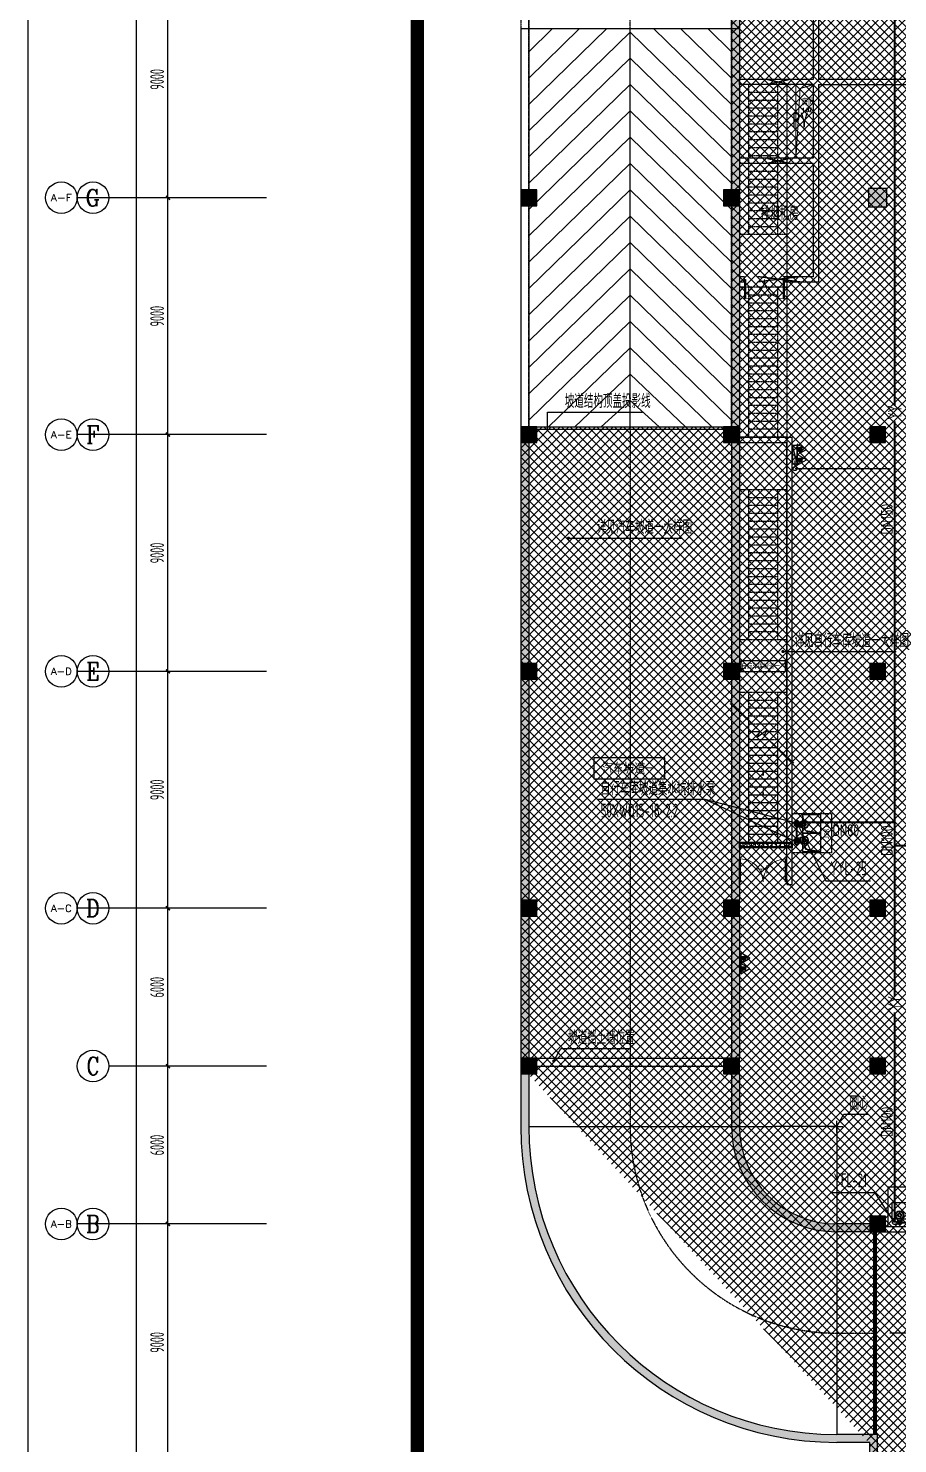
# Model space of a CAD drawing. Extents: x -2120532 to 1934524, y -1331911 to 424203.
# Drawn here: x -122172 to -89146, y -375610 to -321820 of the extents above; entities that cross this region are included whole.
import ezdxf
from ezdxf.enums import TextEntityAlignment as Align

# ---------------------------------------------------------------- set-up
doc = ezdxf.new("R2010")
doc.units = 0
doc.header["$LTSCALE"] = 10
for name, pattern in [('( Hidden )', [0.375, 0.25, -0.125]), ('__DASH', [0.35, 0.25, -0.1]), ('ACAD_ISO05W100', [34, 24, -3, 0.5, -3, 0.5, -3]), ('DASH', [0.35, 0.25, -0.1]), ('排水', [1.1, 1, -0.1])]:
    doc.linetypes.add(name, pattern=pattern)
for name, color, linetype in [('0-绿', 3, 'Continuous'), ('03小品', 2, 'Continuous'), ('A-COLUMN', 8, 'Continuous'), ('A-PUB_TITLE', 4, 'Continuous'), ('A-REDLINE', 1, 'ACAD_ISO05W100'), ('A-ROOM_NAME', 23, 'Continuous'), ('A-SPACE_SHAR', 4, 'Continuous'), ('A-STAIR', 3, 'Continuous'), ('A-WALL', 2, 'Continuous'), ('AXIS', 3, 'Continuous'), ('AXIS_TEXT', 7, 'Continuous'), ('DIM_LEAD', 3, 'Continuous'), ('DIM_SYMB', 3, 'Continuous'), ('DOOR_FIRE', 8, 'Continuous'), ('PUB_HATCH', 8, 'Continuous'), ('SPACE', 7, 'Continuous'), ('W-DIM_压力废', 3, 'Continuous'), ('W-EQUIP_消火栓', 7, 'Continuous'), ('W-EQUIP_灭火器', 7, 'Continuous'), ('W-PIPE-压力雨', 4, 'Continuous'), ('W-PIPE-消防', 1, 'Continuous'), ('W-TEXT_压力废', 7, 'Continuous'), ('W-TEXT_压力雨', 7, 'Continuous'), ('W-TWT_LEAD', 3, 'Continuous'), ('W-VALVE_压力废', 7, 'Continuous'), ('W-VALVE_废水', 7, 'Continuous'), ('W-VPIPE-压力废', 31, 'Continuous'), ('W-VPIPE-消防', 1, 'Continuous'), ('画水辅助', 6, 'Continuous'), ('车行线', 4, 'Continuous'), ('集水坑', 4, 'Continuous'), ('雨棚投影', 147, 'Continuous')]:
    doc.layers.add(name, color=color, linetype=linetype)
doc.layers.add('GPS-污水', color=2, linetype='排水', lineweight=40)
doc.layers.add('HOLE', color=52, linetype='Continuous', lineweight=15)
doc.styles.add('8B2_01', font='simhei.ttf', dxfattribs={"width": 0.8})
doc.styles.add('8B2_02', font='tssdeng.shx', dxfattribs={"width": 0.6, "bigfont": 'TSSDCHN.shx'})
doc.styles.add('_TCH_AXIS', font='COMPLEX', dxfattribs={"bigfont": 'GBCBIG'})
doc.styles.add('_TCH_DIM', font='SIMPLEX', dxfattribs={"bigfont": 'GBCBIG'})
doc.styles.add('_TCH_SPACE', font='SIMPLEX', dxfattribs={"height": 5, "bigfont": 'GBCBIG'})
doc.styles.add('_TWT_PIPEDN', font='TSSDENG', dxfattribs={"width": 0.8, "height": 3.5, "bigfont": 'TSSDCHN'})
doc.styles.add('COMPLEX', font='COMPLEX.shx', dxfattribs={"width": 0.65})
doc.styles.get("Standard").update_dxf_attribs({"font": 'TSSDENG.shx', "width": 0.7, "bigfont": 'TSSDCHN.shx'})
doc.styles.add('STANDARD_T3', font='TSSDENG.shx', dxfattribs={"width": 0.56, "bigfont": 'TSSDCHN.shx'})
doc.styles.add('黑体', font='simhei.ttf', dxfattribs={"width": 0.65})
doc.dimstyles.new('_TCH_ARCH&&150', dxfattribs={"dimtxt": 525, "dimasz": 150, "dimexe": 375, "dimexo": 450, "dimgap": 150, "dimtad": 1, "dimdec": 0, "dimzin": 0, "dimdsep": 46, "dimtxsty": 'STANDARD_T3', "dimblk": 'ARCHTICK', "dimcen": 0.09, "dimclrt": 7, "dimazin": 2, "dimtfac": 1, "dimtdec": 0, "dimtix": 1, "dimtmove": 2, "dimatfit": 3, "dimfxl": 0, "dimtolj": 1, "dimtzin": 0, "dimarcsym": 0})

# ---------------------------------------------------------------- blocks, each defined once
blk = doc.blocks.new('集水坑1500x1500')
blk.add_line((750, -300), (750, -900))
at = {"linetype": '( Hidden )'}
blk.add_lwpolyline([(0, 0), (1500, 0), (1500, -1500), (0, -1500)], close=True, dxfattribs=at)
blk.add_lwpolyline([(150, -900), (150, -300), (1350, -300), (1350, -900)], close=True)
blk = doc.blocks.new('A$C2E841D35')
at = {"color": 7, "ltscale": 100}
for p, q in [((292, 381), (181, 381)), ((292, 219), (181, 219)), ((292, -219), (181, -219)), ((292, -381), (181, -381))]:
    blk.add_line(p, q, dxfattribs=at)
for centre, radius in [((150, 297), 86.2), ((150, 297), 86.2), ((150, 300), 62), ((430, 300), 159), ((430, 300), 159), ((430, 300), 140), ((430, 300), 140), ((430, 300), 73.2), ((430, 300), 73.2), ((430, 300), 56.6), ((430, 300), 56.6), ((150, -303), 86.2), ((150, -303), 86.2), ((150, -300), 62), ((430, -300), 159), ((430, -300), 159), ((430, -300), 140), ((430, -300), 140), ((430, -300), 73.2), ((430, -300), 73.2), ((430, -300), 56.6), ((430, -300), 56.6)]:
    blk.add_circle(centre, radius, dxfattribs=at)
blk = doc.blocks.new('坡道')
at = {"layer": '雨棚投影', "linetype": 'DASH', "lineweight": -3, "ltscale": 2}
for p, q in [((-153487, -490001), (-153487, -497701)), ((-138368, -493850), (-175993, -493851))]:
    blk.add_line(p, q, dxfattribs=at)
blk.add_lwpolyline([(-138368, -493850), (-111768, -493850, 0.414214), (-103918, -486000), (-103918, -484450)], format="xyb", dxfattribs=at)
for points in [[(-138368, -490000), (-175993, -490001), (-175993, -497701), (-138368, -497700)], [(-138368, -498000), (-138368, -497701), (-175993, -497701), (-175993, -498000)]]:
    blk.add_lwpolyline(points, close=True, dxfattribs=at)
blk = doc.blocks.new('自行车坡道')
at = {"layer": 'A-STAIR', "color": 8}
for p, q in [((-72448, -339871), (-67495, -339871)), ((-67495, -341671), (-67495, -339871)), ((-72119, -340221), (-67495, -340221)), ((-71995, -340353), (-71995, -340221)), ((-71695, -340638), (-71695, -340221)), ((-71395, -340993), (-71395, -340221)), ((-71095, -341321), (-71095, -340221)), ((-70795, -341321), (-70795, -340221)), ((-70495, -341321), (-70495, -340221)), ((-70195, -341321), (-70195, -340221)), ((-69895, -341321), (-69895, -340221)), ((-69595, -341321), (-69595, -340221)), ((-69295, -341321), (-69295, -340221)), ((-68995, -341321), (-68995, -340221)), ((-68695, -341321), (-68695, -340221)), ((-68395, -341321), (-68395, -340221)), ((-68095, -341321), (-68095, -340221)), ((-67795, -341321), (-67795, -340221)), ((-71095, -341321), (-67495, -341321)), ((-70759, -341671), (-67495, -341671))]:
    blk.add_line(p, q, dxfattribs=at)
at = {"layer": 'DIM_SYMB', "color": 8}
blk.add_lwpolyline([(-72776, -339521), (-71718, -340648), (-71513, -340560), (-71768, -340902), (-71564, -340812), (-70507, -341939)], dxfattribs=at)
blk.add_lwpolyline([(-66753, -340771, 0, 0, 0), (-69595, -340771, 0, 80, 0), (-69295, -340771, 0, 0, 0)], format="xyseb", dxfattribs=at)
at = {"layer": '雨棚投影', "color": 8, "linetype": 'DASH', "lineweight": -3, "ltscale": 2}
for p, q in [((-96295, -339871), (-72448, -339871)), ((-96295, -341671), (-96295, -339871)), ((-90595, -341671), (-90595, -339871)), ((-88595, -341671), (-88595, -339871)), ((-82895, -341671), (-82895, -339871)), ((-80895, -341671), (-80895, -339871)), ((-75195, -341671), (-75195, -339871)), ((-73195, -341671), (-73195, -339871)), ((-96295, -340221), (-90595, -340221)), ((-95995, -341321), (-95995, -340221)), ((-95695, -341321), (-95695, -340221)), ((-95395, -341321), (-95395, -340221)), ((-95095, -341321), (-95095, -340221)), ((-94795, -341321), (-94795, -340221)), ((-94495, -341321), (-94495, -340221)), ((-94195, -341321), (-94195, -340221)), ((-93895, -341321), (-93895, -340221)), ((-93595, -341321), (-93595, -340221)), ((-93295, -341321), (-93295, -340221)), ((-92995, -341321), (-92995, -340221)), ((-92695, -341321), (-92695, -340221)), ((-92395, -341321), (-92395, -340221)), ((-92095, -341321), (-92095, -340221)), ((-91795, -341321), (-91795, -340221)), ((-91495, -341321), (-91495, -340221)), ((-91195, -341321), (-91195, -340221)), ((-90895, -341321), (-90895, -340221)), ((-88595, -340221), (-82895, -340221)), ((-88295, -341321), (-88295, -340221)), ((-87995, -341321), (-87995, -340221)), ((-87695, -341321), (-87695, -340221)), ((-87395, -341321), (-87395, -340221)), ((-87095, -341321), (-87095, -340221)), ((-86795, -341321), (-86795, -340221)), ((-86495, -341321), (-86495, -340221)), ((-86195, -341321), (-86195, -340221)), ((-85895, -341321), (-85895, -340221)), ((-85595, -341321), (-85595, -340221)), ((-85295, -341321), (-85295, -340221)), ((-84995, -341321), (-84995, -340221)), ((-84695, -341321), (-84695, -340221)), ((-84395, -341321), (-84395, -340221)), ((-84095, -341321), (-84095, -340221)), ((-83795, -341321), (-83795, -340221)), ((-83495, -341321), (-83495, -340221)), ((-83195, -341321), (-83195, -340221)), ((-80895, -340221), (-75195, -340221)), ((-80595, -341321), (-80595, -340221)), ((-80295, -341321), (-80295, -340221)), ((-79995, -341321), (-79995, -340221)), ((-79695, -341321), (-79695, -340221)), ((-79395, -341321), (-79395, -340221)), ((-79095, -341321), (-79095, -340221)), ((-78795, -341321), (-78795, -340221)), ((-78495, -341321), (-78495, -340221)), ((-78195, -341321), (-78195, -340221)), ((-77895, -341321), (-77895, -340221)), ((-77595, -341321), (-77595, -340221)), ((-77295, -341321), (-77295, -340221)), ((-76995, -341321), (-76995, -340221)), ((-76695, -341321), (-76695, -340221)), ((-76395, -341321), (-76395, -340221)), ((-76095, -341321), (-76095, -340221)), ((-75795, -341321), (-75795, -340221)), ((-75495, -341321), (-75495, -340221)), ((-73195, -340221), (-72119, -340221)), ((-72895, -341321), (-72895, -340221)), ((-72595, -341321), (-72595, -340221)), ((-72295, -341321), (-72295, -340221)), ((-71995, -341321), (-71995, -340353)), ((-71695, -341321), (-71695, -340869)), ((-71395, -341321), (-71395, -340993)), ((-96295, -341321), (-90595, -341321)), ((-88595, -341321), (-82895, -341321)), ((-80895, -341321), (-75195, -341321)), ((-73195, -341321), (-71095, -341321)), ((-96295, -341671), (-70759, -341671))]:
    blk.add_line(p, q, dxfattribs=at)
at = {"layer": 'DIM_SYMB', "color": 7, "style": '_TCH_DIM'}
blk.add_text('上', height=338, dxfattribs=at).set_placement((-66648, -340946))
blk = doc.blocks.new('人防集水坑')
at = {"layer": 'GPS-污水', "color": 8, "linetype": '排水'}
for centre in [(307561, 701151), (307561, 700451)]:
    blk.add_circle(centre, 75, dxfattribs=at)
at = {"layer": '集水坑', "color": 8, "linetype": 'DASH', "ltscale": 0.5}
blk.add_lwpolyline([(306241, 700051), (306241, 701551), (307741, 701551), (307741, 700051)], close=True, dxfattribs=at)
at = {"layer": '集水坑', "color": 8, "linetype": 'Continuous', "ltscale": 0.5}
for points in [[(306641, 701501), (306641, 700801), (307341, 700801), (307341, 701501)], [(306641, 700801), (306641, 700101), (307341, 700101), (307341, 700801)]]:
    blk.add_lwpolyline(points, close=True, dxfattribs=at)
at = {"layer": '集水坑', "color": 8, "linetype": 'DASH', "ltscale": 0.5}
for points in [[(307341, 700801), (307237, 701397), (306641, 701501)], [(307347, 700101), (307243, 700697), (306647, 700801)]]:
    blk.add_lwpolyline(points, dxfattribs=at)
blk = doc.blocks.new('_ArchTick')
at = {"color": 0, "linetype": 'ByBlock', "const_width": 0.4}
blk.add_lwpolyline([(-0.5, -0.5), (0.5, 0.5)], dxfattribs=at)
blk = doc.blocks.new('*D206')
at = {"layer": 'AXIS', "color": 0, "lineweight": -2, "transparency": 16777216}
for p, q in [((-113567, -367260), (-117242, -367260)), ((-116867, -376260), (-116867, -367260)), ((-113567, -376260), (-117242, -376260))]:
    blk.add_line(p, q, dxfattribs=at)
at = {"layer": 'Defpoints', "color": 0, "transparency": 16777216}
for p in [(-116867, -367260), (-113117, -367260), (-113117, -376260)]:
    blk.add_point(p, dxfattribs=at)
at = {"layer": 'AXIS', "color": 0, "lineweight": -2, "transparency": 16777216, "xscale": 150, "yscale": 150, "zscale": 150}
for p, rotation in [((-116867, -367260), 90), ((-116867, -376260), 270)]:
    blk.add_blockref('_ArchTick', p, dxfattribs=dict(at, rotation=rotation))
at = {"layer": 'AXIS', "color": 7, "transparency": 16777216, "insert": (-117280, -371760), "char_height": 525, "attachment_point": 5, "rotation": 90, "style": 'STANDARD_T3'}
blk.add_mtext('\\A1;9000', dxfattribs=at)
blk = doc.blocks.new('*D207')
at = {"layer": 'AXIS', "color": 0, "lineweight": -2, "transparency": 16777216}
for p, q in [((-113567, -361260), (-117242, -361260)), ((-116867, -367260), (-116867, -361260)), ((-113567, -367260), (-117242, -367260))]:
    blk.add_line(p, q, dxfattribs=at)
at = {"layer": 'Defpoints', "color": 0, "transparency": 16777216}
for p in [(-116867, -361260), (-113117, -361260), (-113117, -367260)]:
    blk.add_point(p, dxfattribs=at)
at = {"layer": 'AXIS', "color": 0, "lineweight": -2, "transparency": 16777216, "xscale": 150, "yscale": 150, "zscale": 150}
for p, rotation in [((-116867, -361260), 90), ((-116867, -367260), 270)]:
    blk.add_blockref('_ArchTick', p, dxfattribs=dict(at, rotation=rotation))
at = {"layer": 'AXIS', "color": 7, "transparency": 16777216, "insert": (-117280, -364260), "char_height": 525, "attachment_point": 5, "rotation": 90, "style": 'STANDARD_T3'}
blk.add_mtext('\\A1;6000', dxfattribs=at)
blk = doc.blocks.new('*D208')
at = {"layer": 'AXIS', "color": 0, "lineweight": -2, "transparency": 16777216}
for p, q in [((-113567, -355260), (-117242, -355260)), ((-116867, -361260), (-116867, -355260)), ((-113567, -361260), (-117242, -361260))]:
    blk.add_line(p, q, dxfattribs=at)
at = {"layer": 'Defpoints', "color": 0, "transparency": 16777216}
for p in [(-116867, -355260), (-113117, -355260), (-113117, -361260)]:
    blk.add_point(p, dxfattribs=at)
at = {"layer": 'AXIS', "color": 0, "lineweight": -2, "transparency": 16777216, "xscale": 150, "yscale": 150, "zscale": 150}
for p, rotation in [((-116867, -355260), 90), ((-116867, -361260), 270)]:
    blk.add_blockref('_ArchTick', p, dxfattribs=dict(at, rotation=rotation))
at = {"layer": 'AXIS', "color": 7, "transparency": 16777216, "insert": (-117280, -358260), "char_height": 525, "attachment_point": 5, "rotation": 90, "style": 'STANDARD_T3'}
blk.add_mtext('\\A1;6000', dxfattribs=at)
blk = doc.blocks.new('*D209')
at = {"layer": 'AXIS', "color": 0, "lineweight": -2, "transparency": 16777216}
for p, q in [((-113567, -346260), (-117242, -346260)), ((-116867, -355260), (-116867, -346260)), ((-113567, -355260), (-117242, -355260))]:
    blk.add_line(p, q, dxfattribs=at)
at = {"layer": 'Defpoints', "color": 0, "transparency": 16777216}
for p in [(-116867, -346260), (-113117, -346260), (-113117, -355260)]:
    blk.add_point(p, dxfattribs=at)
at = {"layer": 'AXIS', "color": 0, "lineweight": -2, "transparency": 16777216, "xscale": 150, "yscale": 150, "zscale": 150}
for p, rotation in [((-116867, -346260), 90), ((-116867, -355260), 270)]:
    blk.add_blockref('_ArchTick', p, dxfattribs=dict(at, rotation=rotation))
at = {"layer": 'AXIS', "color": 7, "transparency": 16777216, "insert": (-117280, -350760), "char_height": 525, "attachment_point": 5, "rotation": 90, "style": 'STANDARD_T3'}
blk.add_mtext('\\A1;9000', dxfattribs=at)
blk = doc.blocks.new('*D210')
at = {"layer": 'AXIS', "color": 0, "lineweight": -2, "transparency": 16777216}
for p, q in [((-113567, -337260), (-117242, -337260)), ((-116867, -346260), (-116867, -337260)), ((-113567, -346260), (-117242, -346260))]:
    blk.add_line(p, q, dxfattribs=at)
at = {"layer": 'Defpoints', "color": 0, "transparency": 16777216}
for p in [(-116867, -337260), (-113117, -337260), (-113117, -346260)]:
    blk.add_point(p, dxfattribs=at)
at = {"layer": 'AXIS', "color": 0, "lineweight": -2, "transparency": 16777216, "xscale": 150, "yscale": 150, "zscale": 150}
for p, rotation in [((-116867, -337260), 90), ((-116867, -346260), 270)]:
    blk.add_blockref('_ArchTick', p, dxfattribs=dict(at, rotation=rotation))
at = {"layer": 'AXIS', "color": 7, "transparency": 16777216, "insert": (-117280, -341760), "char_height": 525, "attachment_point": 5, "rotation": 90, "style": 'STANDARD_T3'}
blk.add_mtext('\\A1;9000', dxfattribs=at)
blk = doc.blocks.new('*D211')
at = {"layer": 'AXIS', "color": 0, "lineweight": -2, "transparency": 16777216}
for p, q in [((-113567, -328260), (-117242, -328260)), ((-116867, -337260), (-116867, -328260)), ((-113567, -337260), (-117242, -337260))]:
    blk.add_line(p, q, dxfattribs=at)
at = {"layer": 'Defpoints', "color": 0, "transparency": 16777216}
for p in [(-116867, -328260), (-113117, -328260), (-113117, -337260)]:
    blk.add_point(p, dxfattribs=at)
at = {"layer": 'AXIS', "color": 0, "lineweight": -2, "transparency": 16777216, "xscale": 150, "yscale": 150, "zscale": 150}
for p, rotation in [((-116867, -328260), 90), ((-116867, -337260), 270)]:
    blk.add_blockref('_ArchTick', p, dxfattribs=dict(at, rotation=rotation))
at = {"layer": 'AXIS', "color": 7, "transparency": 16777216, "insert": (-117280, -332760), "char_height": 525, "attachment_point": 5, "rotation": 90, "style": 'STANDARD_T3'}
blk.add_mtext('\\A1;9000', dxfattribs=at)
blk = doc.blocks.new('*D212')
at = {"layer": 'AXIS', "color": 0, "lineweight": -2, "transparency": 16777216}
for p, q in [((-113567, -319260), (-117242, -319260)), ((-116867, -328260), (-116867, -319260)), ((-113567, -328260), (-117242, -328260))]:
    blk.add_line(p, q, dxfattribs=at)
at = {"layer": 'Defpoints', "color": 0, "transparency": 16777216}
for p in [(-116867, -319260), (-113117, -319260), (-113117, -328260)]:
    blk.add_point(p, dxfattribs=at)
at = {"layer": 'AXIS', "color": 0, "lineweight": -2, "transparency": 16777216, "xscale": 150, "yscale": 150, "zscale": 150}
for p, rotation in [((-116867, -319260), 90), ((-116867, -328260), 270)]:
    blk.add_blockref('_ArchTick', p, dxfattribs=dict(at, rotation=rotation))
at = {"layer": 'AXIS', "color": 7, "transparency": 16777216, "insert": (-117280, -323760), "char_height": 525, "attachment_point": 5, "rotation": 90, "style": 'STANDARD_T3'}
blk.add_mtext('\\A1;9000', dxfattribs=at)
blk = doc.blocks.new('*D230')
at = {"layer": 'AXIS', "color": 0, "lineweight": -2, "transparency": 16777216}
for p, q in [((-113567, -167810), (-118442, -167810)), ((-118067, -376260), (-118067, -167810)), ((-113567, -376260), (-118442, -376260))]:
    blk.add_line(p, q, dxfattribs=at)
at = {"layer": 'Defpoints', "color": 0, "transparency": 16777216}
for p in [(-118067, -167810), (-113117, -167810), (-113117, -376260)]:
    blk.add_point(p, dxfattribs=at)
at = {"layer": 'AXIS', "color": 0, "lineweight": -2, "transparency": 16777216, "xscale": 150, "yscale": 150, "zscale": 150}
for p, rotation in [((-118067, -167810), 90), ((-118067, -376260), 270)]:
    blk.add_blockref('_ArchTick', p, dxfattribs=dict(at, rotation=rotation))
at = {"layer": 'AXIS', "color": 7, "transparency": 16777216, "insert": (-118480, -272035), "char_height": 525, "attachment_point": 5, "rotation": 90, "style": 'STANDARD_T3'}
blk.add_mtext('\\A1;208450', dxfattribs=at)
blk = doc.blocks.new('_FZH')
blk.add_lwpolyline([(-0.5, -0.5), (0.5, -0.5), (0.5, 0.5), (-0.5, 0.5)], close=True)
at = {"layer": 'PUB_HATCH'}
blk.add_solid([(-0.5, -0.5), (0.5, -0.5), (-0.5, 0.5), (0.5, 0.5)], dxfattribs=at)
blk = doc.blocks.new('$DorLib2D$00000002')
for p, q in [((-0.5, 0), (-0.5, 0.4875)), ((-0.475, 0.4875), (-0.5, 0.4875)), ((-0.475, 0), (-0.475, 0.4875)), ((0.475, 0), (0.475, 0.4875)), ((0.475, 0.4875), (0.5, 0.4875)), ((0.5, 0), (0.5, 0.4875)), ((-0.5, 0), (-0.475, 0)), ((0.5, 0), (0.475, 0))]:
    blk.add_line(p, q)
at = {"lineweight": 13}
for centre, start, end in [((-0.4875, 0), 0, 88.53072), ((0.4875, 0), 91.46928, 180)]:
    blk.add_arc(centre, 0.4875, start, end, dxfattribs=at)
blk = doc.blocks.new('$DorLib2D$00000213')
at = {"color": 0, "linetype": 'DASH', "const_width": 0.02}
blk.add_lwpolyline([(0.5, 0), (-0.5, 0)], dxfattribs=at)
blk = doc.blocks.new('_AXISO')
blk.add_circle((0, 0), 0.5)
at = {"layer": 'AXIS_TEXT', "style": 'COMPLEX', "width": 1.041667}
blk.add_attdef('A', text='', height=0.56, dxfattribs=at).set_placement((-0.25, -0.28), (0.25, -0.28), align=Align.FIT)
blk = doc.blocks.new('$TwtSys$00000434')
for p, q in [((-0.5, 0.5), (-0.5, -0.5)), ((-0.5, -0.5), (0.5, 0.5)), ((0.5, 0.5), (-0.5, 0.5)), ((0.5, -0.5), (0.5, 0.5)), ((-0.5, -0.5), (0.5, -0.5))]:
    blk.add_line(p, q)
blk.add_solid([(0.5, -0.5), (0.5, 0.5), (-0.5, -0.5)])
blk = doc.blocks.new('$TwtSys$00000546')
h = blk.add_hatch()
h.set_pattern_fill('ANSI31', color=256, scale=200, style=0)
h.set_pattern_definition([(45, (-38543.802, -6670.83), (-17.67767, 17.67767), [])])
h.paths.add_polyline_path([(-65, 174), (65, 174), (65, 44), (-65, 44)])
for points in [[(0, 344), (-198, 0), (198, 0)], [(-65, 174), (65, 174), (65, 44), (-65, 44)]]:
    blk.add_lwpolyline(points, close=True)
blk = doc.blocks.new('A$C1C3C0163')
h = blk.add_hatch()
h.set_pattern_fill('ANSI37', color=8, scale=150)
h.set_pattern_definition([(45, (-601697.23, -233886.27), (-168.3798, 168.3798), []), (135, (-601697.23, -233886.27), (-168.3798, -168.3798), [])])
h.paths.add_polyline_path([(-80300, 5300), (-80300, -9000), (-62000, -9000), (-62000, -64625), (-76750, -64625), (-76750, -62675), (-73875, -62675), (-73775, -57275), (-100380, -57275), (-100572, -124002), (-71150, -123999), (-71150, -126437), (-63509, -133383), (-65550, -135650), (-61611, -139196), (-83885, -163934), (-83885, -174096), (-119589, -213750), (-196450, -213750), (-196450, -207800), (-209700, -193450), (-209700, -169150), (-201700, -169149), (-201700, 5300), (-192675, 5300)])

msp = doc.modelspace()

# ---------------------------------------------------------------- hatches: boundary and pattern name
at = {"layer": '03小品'}
h = msp.add_hatch(dxfattribs=at)
h.set_pattern_fill('ANSI31', color=8, scale=100, angle=585, style=0)
h.set_pattern_definition([(270, (-3180326.59, -1119766.32), (158.75, -1e-13), [])])
h.paths.add_polyline_path([(-93188.6, -352930.4), (-93188.6, -352790.4), (-95128.6, -352790.4), (-95128.6, -352930.4)])
at = {"layer": 'PUB_HATCH'}
for points in [[(-95158.6, -319560.4), (-95458.6, -319560.4), (-95458.6, -326860.4), (-95158.6, -326860.4)], [(-95458.6, -327960.4), (-95158.6, -327960.4), (-95158.6, -326860.4), (-95458.6, -326860.4)], [(-95158.6, -328560.4), (-95458.6, -328560.4), (-95458.6, -331360.4), (-95158.6, -331360.4)], [(-95458.6, -336960.4), (-95158.6, -336960.4), (-95158.6, -331360.4), (-95458.6, -331360.4)], [(-103458.6, -345960.4), (-103158.6, -345960.4), (-103158.6, -337560.4), (-103458.6, -337560.4)], [(-95458.6, -345960.4), (-95158.6, -345960.4), (-95158.6, -337560.4), (-95458.6, -337560.4)], [(-103458.6, -354960.4), (-103158.6, -354960.4), (-103158.6, -346560.4), (-103458.6, -346560.4)], [(-95158.6, -346560.4), (-95458.6, -346560.4), (-95458.6, -354260.4), (-95158.6, -354260.4)], [(-95458.6, -354960.4), (-95158.6, -354960.4), (-95158.6, -354260.4), (-95458.6, -354260.4)], [(-103458.6, -360960.4), (-103158.6, -360960.4), (-103158.6, -355560.4), (-103458.6, -355560.4)], [(-95458.6, -360960.4), (-95158.6, -360960.4), (-95158.6, -355560.4), (-95458.6, -355560.4)], [(-103158.6, -361560.4), (-103458.6, -361560.4), (-103458.6, -363560.4), (-103158.6, -363560.4)], [(-95158.6, -361560.4), (-95458.6, -361560.4), (-95458.6, -363560.4), (-95158.6, -363560.4)], [(-103158.6, -363560.4), (-103458.6, -363560.4, 0.4142136), (-91458.6, -375560.4), (-91458.6, -375260.4, -0.4142136)], [(-95158.6, -363560.4), (-95458.6, -363560.4, 0.4142136), (-91458.6, -367560.4), (-91458.6, -367260.4, -0.4142136)], [(-90208.6, -367560.4), (-90208.6, -367260.4), (-91458.6, -367260.4), (-91458.6, -367560.4)], [(-90208.6, -375560.4), (-89908.6, -375260.4), (-91458.6, -375260.4), (-91458.6, -375560.4)], [(-90208.6, -375960.4), (-89908.6, -375960.4), (-89908.6, -375260.4), (-90208.6, -375560.4)]]:
    msp.add_hatch(color=8, dxfattribs=at).paths.add_polyline_path(points)

# ---------------------------------------------------------------- linework, layer by layer
at = {"color": 8, "linetype": 'DASH'}
for points in [[(-93207.4, -323760.4), (-94107.4, -323960.4)], [(-94107.4, -323760.4), (-93207.4, -323960.4)], [(-93207.4, -326760.4), (-94107.4, -326960.4)], [(-94107.4, -326760.4), (-93207.4, -326960.4)], [(-92857.4, -331260.4), (-94457.4, -331460.4)], [(-92857.4, -331460.4), (-94457.4, -331260.4)], [(-102858.6, -337060.4), (-95758.6, -337060.4)], [(-102858.6, -360960.4), (-95758.6, -360960.4)], [(-102858.6, -361260.4), (-95758.6, -361260.4)], [(-91458.6, -363560.4), (-103158.6, -363568.6)], [(-91458.6, -363560.4), (-91458.6, -375260.4)]]:
    msp.add_lwpolyline(points, dxfattribs=at)
at = {"color": 8}
for points in [[(-95108.6, -345860.4), (-95108.6, -346260.4), (-93408.6, -346260.4), (-93408.6, -345860.4), (-95108.6, -345860.4)], [(-100686.8, -349547.6), (-100686.8, -350347.6), (-97986.8, -350347.6), (-97986.8, -349547.6), (-100686.8, -349547.6)]]:
    msp.add_lwpolyline(points, dxfattribs=at)
at = {"layer": '03小品', "color": 8, "linetype": 'DASH'}
msp.add_lwpolyline([(-101825.7, -321441.4), (-95458.7, -321441.4), (-95458.7, -321841.4), (-103158.7, -321841.4), (-103158.7, -321441.4), (-101825.7, -321441.4)], dxfattribs=at)
at = {"layer": '03小品', "color": 8}
msp.add_lwpolyline([(-93725.6, -352760.4), (-93158.6, -352760.4), (-93158.6, -352960.4), (-95158.6, -352960.4), (-95158.6, -352760.4), (-93725.6, -352760.4)], dxfattribs=at)
msp.add_lwpolyline([(-93725.6, -352790.4), (-93188.6, -352790.4), (-93188.6, -352930.4), (-95128.6, -352930.4), (-95128.6, -352790.4)], close=True, dxfattribs=at)
at = {"layer": 'A-PUB_TITLE'}
msp.add_lwpolyline([(174828.1, -61755.5), (174828.1, -481755.5), (-122171.9, -481755.5), (-122171.9, -61755.5)], close=True, dxfattribs=at)
at = {"layer": 'A-REDLINE', "color": 8, "const_width": 500, "flags": 128}
msp.add_lwpolyline([(-107392.3, -142842.2), (-93296.7, -144216.6), (-79168.4, -145199), (-65018.3, -145788.8), (-50857.3, -145985.4), (24722.1, -145985.4), (100301.4, -145985.4), (107771.4, -146171.5), (115222.9, -146729.4), (122637.3, -147657.7), (129996.3, -148954), (137281.7, -150615.3), (144475.2, -152637.3), (151559.1, -155015), (158515.9, -157742.6), (165328.1, -160813.2), (171979, -164219.2), (178452, -167952.3), (184731.1, -172003), (113147, -250657.3), (41562.9, -329311.5), (-30021.2, -407965.7), (-107392.3, -385638.9), (-107392.3, -264240.5)], close=True, dxfattribs=at)
at = {"layer": 'A-SPACE_SHAR', "color": 8}
for p, q in [((-95158.6, -321841.4), (-103458.6, -321841.4)), ((-103458.6, -321841.4), (-103458.6, -336960.4)), ((-103158.6, -321841.4, 0), (-103158.6, -336960.4)), ((-99308.6, -336960.4, 0), (-99308.6, -321841.4, 0)), ((-95458.6, -321841.4, 0), (-95458.6, -336960.4)), ((-95158.6, -321841.4, 0), (-95158.6, -336960.4)), ((-103458.6, -336960.4), (-95158.6, -336960.4, 0))]:
    msp.add_line(p, q, dxfattribs=at)
at = {"layer": 'A-SPACE_SHAR', "color": 8, "elevation": 0}
for points in [[(-103158.6, -324710.4), (-100213.1, -321841.4)], [(-103158.6, -323710.4), (-101239.8, -321841.4)], [(-103158.6, -322710.4), (-102266.4, -321841.4)], [(-103158.6, -325710.4), (-99308.6, -321960.4), (-95458.6, -325710.4)], [(-98404.1, -321841.4), (-95458.6, -324710.4)], [(-97377.5, -321841.4), (-95458.6, -323710.4)], [(-96350.8, -321841.4), (-95458.6, -322710.4)], [(-103158.6, -326710.4), (-99308.6, -322960.4), (-95458.6, -326710.4)], [(-103158.6, -327710.4), (-99308.6, -323960.4), (-95458.6, -327710.4)], [(-103158.6, -328710.4), (-99308.6, -324960.4), (-95458.6, -328710.4)], [(-103158.6, -329710.4), (-99308.6, -325960.4), (-95458.6, -329710.4)], [(-103158.6, -330710.4), (-99308.6, -326960.4), (-95458.6, -330710.4)], [(-103158.6, -331710.4), (-99308.6, -327960.4), (-95458.6, -331710.4)], [(-103158.6, -332710.4), (-99308.6, -328960.4), (-95458.6, -332710.4)], [(-103158.6, -333710.4), (-99308.6, -329960.4), (-95458.6, -333710.4)], [(-103158.6, -334710.4), (-99308.6, -330960.4), (-95458.6, -334710.4)], [(-103158.6, -335710.4), (-99308.6, -331960.4), (-95458.6, -335710.4)], [(-103158.6, -336710.4), (-99308.6, -332960.4), (-95458.6, -336710.4)], [(-102408.6, -336960.4), (-99308.6, -333960.4), (-96208.6, -336960.4)], [(-101408.6, -336960.4), (-99308.6, -334960.4), (-97208.6, -336960.4)], [(-100408.6, -336960.4), (-99308.6, -335960.4), (-98208.6, -336960.4)]]:
    msp.add_lwpolyline(points, dxfattribs=at)
at = {"layer": 'A-WALL', "color": 8}
for p, q in [((-92358.6, -319360.4), (-92358.6, -323760.4)), ((-92158.6, -319160.4), (-92158.6, -323760.4)), ((-95458.6, -319560.4), (-95458.6, -326860.4)), ((-95158.6, -319560.4), (-95158.6, -326860.4)), ((-92358.6, -323760.4), (-95158.6, -323760.4)), ((-95158.6, -323960.4), (-95158.6, -323760.4)), ((-86908.6, -323760.4), (-92158.6, -323760.4)), ((-92358.6, -323960.4), (-95158.6, -323960.4)), ((-92358.6, -323960.4), (-92358.6, -326760.4)), ((-92158.6, -323960.4), (-92158.6, -326860.4)), ((-92158.6, -323960.4), (-86908.6, -323960.4)), ((-95458.6, -326860.4), (-95458.6, -327960.4)), ((-92358.6, -326760.4), (-95158.6, -326760.4)), ((-95158.6, -326860.4), (-95158.6, -327960.4)), ((-92358.6, -326960.4), (-95158.6, -326960.4)), ((-92358.6, -326960.4), (-92358.6, -331260.4)), ((-92158.6, -326860.4), (-92158.6, -331460.4)), ((-95458.6, -328560.4), (-95458.6, -331360.4)), ((-95158.6, -328560.4), (-95158.6, -331360.4)), ((-94958.6, -331260.4), (-95158.6, -331260.4)), ((-94958.6, -331460.4), (-94958.6, -331260.4)), ((-92358.6, -331260.4), (-93458.6, -331260.4)), ((-93458.6, -331260.4), (-93458.6, -331460.4)), ((-95458.6, -331360.4), (-95458.6, -336960.4)), ((-95158.6, -331360.4), (-95158.6, -336960.4)), ((-95158.6, -331460.4), (-94958.6, -331460.4)), ((-93458.6, -331460.4), (-92158.6, -331460.4)), ((-103458.6, -337560.4), (-103458.6, -345960.4)), ((-103158.6, -337560.4), (-103158.6, -345960.4)), ((-95458.6, -337560.4), (-95458.6, -345960.4)), ((-95158.6, -337360.4), (-93158.6, -337360.4)), ((-95158.6, -337560.4), (-93358.6, -337560.4)), ((-95158.6, -337560.4), (-95158.6, -345960.4)), ((-93358.6, -354160.4), (-93358.6, -337560.4)), ((-93158.6, -354360.4), (-93158.6, -337360.4)), ((-103458.6, -346560.4), (-103458.6, -354960.4)), ((-103158.6, -346560.4), (-103158.6, -354960.4)), ((-95458.6, -346560.4), (-95458.6, -354260.4)), ((-95158.6, -346560.4), (-95158.6, -354260.4)), ((-95458.6, -354260.4), (-95458.6, -354960.4)), ((-95158.6, -354360.4), (-95158.6, -354160.4)), ((-95158.6, -354260.4), (-95158.6, -354960.4)), ((-93358.6, -354160.4), (-93358.6, -354360.4)), ((-93358.6, -354360.4), (-93158.6, -354360.4)), ((-103458.6, -355560.4), (-103458.6, -360960.4)), ((-103158.6, -355560.4), (-103158.6, -360960.4)), ((-95458.6, -355560.4), (-95458.6, -360960.4)), ((-95158.6, -355560.4), (-95158.6, -360960.4)), ((-103458.6, -361560.4), (-103458.6, -363560.4)), ((-103158.6, -361560.4), (-103158.6, -363560.4)), ((-95458.6, -361560.4), (-95458.6, -363560.4)), ((-95158.6, -361560.4), (-95158.6, -363560.4)), ((-90208.6, -367260.4), (-91458.6, -367260.4)), ((-89608.6, -367360.4), (-82408.6, -367360.4)), ((-90208.6, -367560.4), (-91458.6, -367560.4)), ((-89608.6, -367560.4), (-82408.6, -367560.4)), ((-89908.6, -375260.4), (-91458.6, -375260.4)), ((-89908.6, -375260.4), (-90108.6, -375260.4)), ((-89908.6, -375960.4), (-89908.6, -375260.4)), ((-90208.6, -375560.4), (-91458.6, -375560.4)), ((-90208.6, -375960.4), (-90208.6, -375560.4))]:
    msp.add_line(p, q, dxfattribs=at)
for radius in [12000, 11700, 4000, 3700]:
    msp.add_arc((-91458.6, -363560.4), radius, 180, 270, dxfattribs=at)
at = {"layer": 'AXIS', "color": 8}
for p, q in [((-113117.3, -328260.4), (-120317.3, -328260.4)), ((-113117.3, -328260.4), (-119117.3, -328260.4)), ((-113117.3, -337260.4), (-120317.3, -337260.4)), ((-113117.3, -337260.4), (-119117.3, -337260.4)), ((-113117.3, -346260.4), (-120317.3, -346260.4)), ((-113117.3, -346260.4), (-119117.3, -346260.4)), ((-113117.3, -355260.4), (-120317.3, -355260.4)), ((-113117.3, -355260.4), (-119117.3, -355260.4)), ((-113117.3, -361260.4), (-119117.3, -361260.4)), ((-113117.3, -367260.4), (-120317.3, -367260.4)), ((-113117.3, -367260.4), (-119117.3, -367260.4))]:
    msp.add_line(p, q, dxfattribs=at)
at = {"layer": 'DIM_LEAD', "color": 8}
for p, q in [((-102453.7, -337060.4), (-102453.7, -336407.7)), ((-102453.7, -336407.7), (-98845.6, -336407.7)), ((-101649.1, -341195.9), (-100694.3, -341195.9)), ((-101649.1, -341195.9), (-100694.3, -341195.9)), ((-101649.1, -341195.9), (-100694.3, -341195.9)), ((-101649.1, -341195.9), (-100694.3, -341195.9)), ((-100694.3, -341195.9), (-97348.7, -341195.9)), ((-93505.1, -345505.5), (-92550.3, -345505.5)), ((-93505.1, -345505.5), (-92550.3, -345505.5)), ((-93505.1, -345505.5), (-92550.3, -345505.5)), ((-93505.1, -345505.5), (-92550.3, -345505.5)), ((-92550.3, -345505.5), (-89204.7, -345505.5)), ((-102209.9, -361066.3), (-101939.7, -360594.1)), ((-101939.7, -360594.1), (-99349, -360594.1)), ((-91683.6, -363560.4), (-91233.6, -363560.4)), ((-91458.6, -363560.4), (-91188.4, -363088.2)), ((-91458.6, -363785.4), (-91458.6, -363335.4)), ((-91188.4, -363088.2), (-90271.2, -363088.2))]:
    msp.add_line(p, q, dxfattribs=at)
at = {"layer": 'DIM_LEAD', "color": 8, "const_width": 60}
for points in [[(-101679.1, -341195.9, 1), (-101619.1, -341195.9, 1)], [(-101679.1, -341195.9, 1), (-101619.1, -341195.9, 1)], [(-101679.1, -341195.9, 1), (-101619.1, -341195.9, 1)], [(-101679.1, -341195.9, 1), (-101619.1, -341195.9, 1)], [(-93535.1, -345505.5, 1), (-93475.1, -345505.5, 1)], [(-93535.1, -345505.5, 1), (-93475.1, -345505.5, 1)], [(-93535.1, -345505.5, 1), (-93475.1, -345505.5, 1)], [(-93535.1, -345505.5, 1), (-93475.1, -345505.5, 1)], [(-102224.8, -361092.3, 1), (-102195, -361040.2, 1)]]:
    msp.add_lwpolyline(points, format="xyb", close=True, dxfattribs=at)
at = {"layer": 'DIM_SYMB', "color": 8}
msp.add_lwpolyline([(-94258.6, -352760.4, 0, 0, 0), (-94258.6, -349918.7, 0, 80, 0), (-94258.6, -350218.7, 0, 0, 0)], format="xyseb", dxfattribs=at)
at = {"layer": 'HOLE', "color": 8, "linetype": 'DASH'}
msp.add_lwpolyline([(-93008.6, -323960.4), (-92358.6, -323960.4), (-92358.6, -326760.4), (-93008.6, -326760.4)], close=True, dxfattribs=at)
msp.add_lwpolyline([(-93008.6, -326760.4), (-92852.6, -324109.2), (-92358.6, -323960.4)], dxfattribs=at)
at = {"layer": 'W-DIM_压力废', "linetype": 'ByBlock'}
for p, q in [((-92983.2, -351993.9, 0), (-91871.9, -354214.7, 0)), ((-91871.9, -354214.7, 0), (-90180.5, -354214.7, 0)), ((-89995.5, -366071.7, 0), (-91679.3, -366071.7, 0)), ((-89269.1, -367206, 0), (-89995.5, -366071.7, 0))]:
    msp.add_line(p, q, dxfattribs=at)
at = {"layer": 'W-PIPE-压力雨', "ltscale": 1.5, "const_width": 75}
for points in [[(-89258.1, -336176.4), (-89258.1, -313643.9)], [(-89258.1, -351993.9), (-89258.1, -336762.6)], [(-92983.2, -352665.9), (-92983.2, -352068.9)], [(-92908.2, -351993.9), (-89258.1, -351993.9)], [(-89258.1, -352880.2), (-89258.1, -351993.9)], [(-89258.1, -358626.1), (-89258.1, -352880.2)], [(-82743, -352880.2), (-89258.1, -352880.2)], [(-89258.1, -367206), (-89258.1, -359212.3)], [(-88457.8, -367206), (-89194.1, -367206)]]:
    msp.add_lwpolyline(points, dxfattribs=at)
at = {"layer": 'W-PIPE-压力雨'}
msp.add_circle((-92983.2, -351993.9), 75, dxfattribs=at)
at = {"layer": 'W-PIPE-消防', "ltscale": 1.5, "const_width": 52.5}
for points in [[(-93049.7, -338479), (-93049.7, -338246.6)], [(-93049.7, -338554), (-89445.6, -338554)]]:
    msp.add_lwpolyline(points, dxfattribs=at)
at = {"layer": 'W-TWT_LEAD'}
for p, q in [((-96463, -351129.8), (-100532.5, -351129.8)), ((-92794, -352080.3), (-96463, -351129.8)), ((-93009, -352731.2), (-96463, -351129.8))]:
    msp.add_line(p, q, dxfattribs=at)
at = {"layer": 'W-VPIPE-压力废', "linetype": 'ByBlock'}
msp.add_circle((-89269.1, -367206), 75, dxfattribs=at)
at = {"layer": 'W-VPIPE-消防'}
msp.add_circle((-93049.7, -338554), 75, dxfattribs=at)
at = {"layer": '车行线', "color": 8, "linetype": '__DASH', "ltscale": 1.5}
msp.add_lwpolyline([(-54008.6, -371410.4), (-89448.6, -371410.4)], dxfattribs=at)
at = {"layer": '雨棚投影', "color": 8, "linetype": 'DASH', "lineweight": -3, "ltscale": 2}
msp.add_line((-95158.6, -352760.4), (-93158.6, -352760.4), dxfattribs=at)

# ---------------------------------------------------------------- block references
at = {"color": 8, "rotation": 270}
msp.add_blockref('坡道', (394541.8, -475328), dxfattribs=at)
at = {"color": 8, "xscale": -1, "rotation": 90}
msp.add_blockref('自行车坡道', (-435029.2, -420255.3), dxfattribs=at)
at = {"layer": 'A-COLUMN', "color": 8, "rotation": 90}
for p, xscale, yscale, zscale in [((-103158.6, -328260.4), 600, 600, 600), ((-95458.6, -328260.4), 600, 600, 600), ((-89908.6, -328260.4), 700, 700, 700), ((-103158.6, -337260.4), 600, 600, 600), ((-95458.6, -337260.4), 600, 600, 600), ((-89908.6, -337260.4), 600, 600, 600), ((-103158.6, -346260.4), 600, 600, 600), ((-95458.6, -346260.4), 600, 600, 600), ((-89908.6, -346260.4), 600, 600, 600), ((-103158.6, -355260.4), 600, 600, 600), ((-95458.6, -355260.4), 600, 600, 600), ((-89908.6, -355260.4), 600, 600, 600), ((-103158.6, -361260.4), 600, 600, 600), ((-95458.6, -361260.4), 600, 600, 600), ((-89908.6, -361260.4), 600, 600, 600), ((-89908.6, -367260.4), 600, 600, 600)]:
    msp.add_blockref('_FZH', p, dxfattribs=dict(at, xscale=xscale, yscale=yscale, zscale=zscale))
at = {"layer": 'AXIS', "color": 8}
ref = msp.add_blockref('_AXISO', (-120917.3, -328260.4), dxfattribs=dict(at, xscale=1200, yscale=1200, zscale=1200))
ref.add_attrib('A', 'A-F', dxfattribs={"layer": 'AXIS_TEXT', "height": 265.63, "style": '_TCH_AXIS'}).set_placement((-121315.7, -328393.2), (-120518.9, -328393.2), align=Align.FIT)
ref = msp.add_blockref('_AXISO', (-119717.3, -328260.4), dxfattribs=dict(at, xscale=1200, yscale=1200, zscale=1200))
ref.add_attrib('A', 'G', dxfattribs={"layer": 'AXIS_TEXT', "height": 637.8, "style": '_TCH_AXIS'}).set_placement((-119990.6, -328579.3), (-119444, -328579.3), align=Align.FIT)
ref = msp.add_blockref('_AXISO', (-120917.3, -337260.4), dxfattribs=dict(at, xscale=1200, yscale=1200, zscale=1200))
ref.add_attrib('A', 'A-E', dxfattribs={"layer": 'AXIS_TEXT', "height": 265.63, "style": '_TCH_AXIS'}).set_placement((-121315.7, -337393.2), (-120518.9, -337393.2), align=Align.FIT)
ref = msp.add_blockref('_AXISO', (-119717.3, -337260.4), dxfattribs=dict(at, xscale=1200, yscale=1200, zscale=1200))
ref.add_attrib('A', 'F', dxfattribs={"layer": 'AXIS_TEXT', "height": 668.2, "style": '_TCH_AXIS'}).set_placement((-119971.8, -337594.5), (-119462.8, -337594.5), align=Align.FIT)
ref = msp.add_blockref('_AXISO', (-120917.3, -346260.4), dxfattribs=dict(at, xscale=1200, yscale=1200, zscale=1200))
ref.add_attrib('A', 'A-D', dxfattribs={"layer": 'AXIS_TEXT', "height": 261.89, "style": '_TCH_AXIS'}).set_placement((-121316.4, -346391.3), (-120518.2, -346391.3), align=Align.FIT)
ref = msp.add_blockref('_AXISO', (-119717.3, -346260.4), dxfattribs=dict(at, xscale=1200, yscale=1200, zscale=1200))
ref.add_attrib('A', 'E', dxfattribs={"layer": 'AXIS_TEXT', "height": 668.2, "style": '_TCH_AXIS'}).set_placement((-119971.8, -346594.5), (-119462.8, -346594.5), align=Align.FIT)
ref = msp.add_blockref('_AXISO', (-120917.3, -355260.4), dxfattribs=dict(at, xscale=1200, yscale=1200, zscale=1200))
ref.add_attrib('A', 'A-C', dxfattribs={"layer": 'AXIS_TEXT', "height": 269.48, "style": '_TCH_AXIS'}).set_placement((-121315.1, -355395.1), (-120519.5, -355395.1), align=Align.FIT)
ref = msp.add_blockref('_AXISO', (-119717.3, -355260.4), dxfattribs=dict(at, xscale=1200, yscale=1200, zscale=1200))
ref.add_attrib('A', 'D', dxfattribs={"layer": 'AXIS_TEXT', "height": 652.9, "style": '_TCH_AXIS'}).set_placement((-119981.6, -355586.8), (-119453, -355586.8), align=Align.FIT)
ref = msp.add_blockref('_AXISO', (-119717.3, -361260.4), dxfattribs=dict(at, xscale=1200, yscale=1200, zscale=1200))
ref.add_attrib('A', 'C', dxfattribs={"layer": 'AXIS_TEXT', "height": 683.5, "style": '_TCH_AXIS'}).set_placement((-119961.4, -361602.2), (-119473.2, -361602.2), align=Align.FIT)
ref = msp.add_blockref('_AXISO', (-120917.3, -367260.4), dxfattribs=dict(at, xscale=1200, yscale=1200, zscale=1200))
ref.add_attrib('A', 'A-B', dxfattribs={"layer": 'AXIS_TEXT', "height": 261.89, "style": '_TCH_AXIS'}).set_placement((-121316.4, -367391.3), (-120518.2, -367391.3), align=Align.FIT)
ref = msp.add_blockref('_AXISO', (-119717.3, -367260.4), dxfattribs=dict(at, xscale=1200, yscale=1200, zscale=1200))
ref.add_attrib('A', 'B', dxfattribs={"layer": 'AXIS_TEXT', "height": 652.9, "style": '_TCH_AXIS'}).set_placement((-119981.6, -367586.8), (-119453, -367586.8), align=Align.FIT)
at = {"layer": 'DOOR_FIRE', "color": 8, "zscale": 200}
for name, p, xscale, yscale, rotation in [('$DorLib2D$00000002', (-94208.6, -331360.4), -1500, 1500, 180), ('$DorLib2D$00000213', (-90008.6, -371410.4), -7699.999999998778, 7699.999999998778, 90)]:
    msp.add_blockref(name, p, dxfattribs=dict(at, xscale=xscale, yscale=yscale, rotation=rotation))
at = {"layer": 'DOOR_FIRE', "color": 8, "xscale": 1800, "yscale": 1800, "zscale": 200}
msp.add_blockref('$DorLib2D$00000002', (-94258.6, -354260.4), dxfattribs=at)
at = {"layer": 'W-EQUIP_消火栓', "xscale": 700, "yscale": 200, "zscale": 700, "rotation": 269.9999999999998}
msp.add_blockref('$TwtSys$00000434', (-93058.6, -338020.5), dxfattribs=at)
at = {"layer": 'W-EQUIP_灭火器'}
for p, rotation in [((-92958.6, -337822.1), 269.9999999999998), ((-92958.6, -338218.9), 269.9999999999998), ((-95106.1, -357158.3), 269.9999949910436), ((-95106.1, -357555.1), 269.9999949910436)]:
    msp.add_blockref('$TwtSys$00000546', p, dxfattribs=dict(at, rotation=rotation))
at = {"layer": 'W-VALVE_压力废', "xscale": -1, "rotation": 180}
msp.add_blockref('集水坑1500x1500', (-89519, -367360.4, 0), dxfattribs=at)
at = {"layer": 'W-VALVE_废水'}
msp.add_blockref('A$C2E841D35', (-93130.7, -352376.3, 0), dxfattribs=at)
at = {"layer": 'W-VALVE_废水', "rotation": 90}
msp.add_blockref('A$C2E841D35', (-88772.8, -367353.5, 0), dxfattribs=at)
at = {"layer": '画水辅助'}
msp.add_blockref('A$C1C3C0163', (106241.4, -167810.4), dxfattribs=at)
at = {"layer": '集水坑', "color": 8, "linetype": 'Continuous', "rotation": 179.9999999999999}
msp.add_blockref('人防集水坑', (214582.4, 348390.3), dxfattribs=at)

# ---------------------------------------------------------------- texts
at = {"layer": '0-绿', "color": 8, "linetype": 'DASH', "style": '黑体'}
msp.add_text('JSK1', height=179.2, rotation=90, dxfattribs=at).set_placement((-91756.7, -352655.5, 0))
at = {"layer": 'A-ROOM_NAME', "color": 8}
for s, height, style, width, p in [('PY', 563.29, '8B2_01', 0.8, (-93155.2, -325585.5)), ('排烟机房', 525, '8B2_02', 0.6, (-94351.7, -329107.4)), ('自行车库坡道一', 187.76, '8B2_01', 0.8, (-95088.8, -346146.9)), ('`', 187.8, '8B2_01', 0.8, (-93576.6, -346146.9)), ('汽车坡道一', 375.53, '8B2_01', 0.8, (-100378.3, -350120.6))]:
    msp.add_text(s, height=height, dxfattribs=dict(at, style=style, width=width)).set_placement(p)
at = {"layer": 'DIM_LEAD', "color": 8, "width": 0.6}
msp.add_text('坡道结构顶盖投影线', height=525, dxfattribs=at).set_placement((-101791, -336250.2))
at = {"layer": 'DIM_LEAD', "color": 8, "style": '8B2_02', "width": 0.6}
for s, p in [('详见汽车坡道一大样图', (-100576.9, -341038.4)), ('详见自行车库坡道一大样图', (-93062.8, -345348)), ('坡道挡土墙位置', (-101669.3, -360436.6)), ('圆心', (-90969.4, -362930.7))]:
    msp.add_text(s, height=525, dxfattribs=at).set_placement(p)
at = {"layer": 'SPACE', "color": 8, "style": '_TCH_SPACE'}
msp.add_text('房间', height=241.13, dxfattribs=at).set_placement((-92788.9, -324745.5))
at = {"layer": 'SPACE', "color": 8, "style": '_TCH_SPACE', "width": 0.705882}
msp.add_text('1.82', height=148.75, dxfattribs=at).set_placement((-92786, -324994.9))
at = {"layer": 'W-DIM_压力废', "color": 7, "linetype": 'ByBlock', "style": '8B2_02', "width": 0.6}
for s, p in [('YYL-25', (-91703, -354004.7, 0)), ('YFL-21', (-91574.3, -365861.7, 0))]:
    msp.add_text(s, height=525, dxfattribs=at).set_placement(p)
at = {"layer": 'W-TEXT_压力废', "style": '8B2_02', "width": 0.6}
for p in [(-88995.6, -336687.6), (-88995.6, -359137.3)]:
    msp.add_text('YY', height=525, rotation=90, dxfattribs=at).set_placement(p)
at = {"layer": 'W-TEXT_压力雨', "style": '_TWT_PIPEDN', "width": 0.752941}
for s, p in [('DN150', (-89335, -341056.1)), ('DN100', (-89335, -353267.1)), ('DN100', (-89335, -363956))]:
    msp.add_text(s, height=446.25, rotation=90, dxfattribs=at).set_placement(p)
msp.add_text('DN80', height=446.25, dxfattribs=at).set_placement((-91618.2, -352517))
at = {"layer": 'W-TWT_LEAD', "color": 7, "style": '8B2_02', "width": 0.6}
for s, p in [('自行车库坡道集水坑排水泵', (-100427.5, -350972.3)), ('50XWQ15-18-2.2', (-100427.5, -351812.3))]:
    msp.add_text(s, height=525, dxfattribs=at).set_placement(p)

# ---------------------------------------------------------------- dimensions: what is measured, and where the dimension line sits
at = {"layer": 'AXIS', "color": 8}
for p1, p2, distance, picture, middle in [((-113117.3, -376260.4), (-113117.3, -167810.4), 4950, '*D230', (-118479.8, -272035.4)), ((-113117.3, -328260.4), (-113117.3, -319260.4), 3750, '*D212', (-117279.8, -323760.4)), ((-113117.3, -337260.4), (-113117.3, -328260.4), 3750, '*D211', (-117279.8, -332760.4)), ((-113117.3, -346260.4), (-113117.3, -337260.4), 3750, '*D210', (-117279.8, -341760.4)), ((-113117.3, -355260.4), (-113117.3, -346260.4), 3750, '*D209', (-117279.8, -350760.4)), ((-113117.3, -361260.4), (-113117.3, -355260.4), 3750, '*D208', (-117279.8, -358260.4)), ((-113117.3, -367260.4), (-113117.3, -361260.4), 3750, '*D207', (-117279.8, -364260.4)), ((-113117.3, -376260.4), (-113117.3, -367260.4), 3750, '*D206', (-117279.8, -371760.4))]:
    dim = msp.add_aligned_dim(p1=p1, p2=p2, distance=distance, dimstyle='_TCH_ARCH&&150', dxfattribs=at)
    dim.commit()
    dim.dimension.update_dxf_attribs({"geometry": picture, "text_midpoint": middle})

doc.saveas('drawing.dxf')
